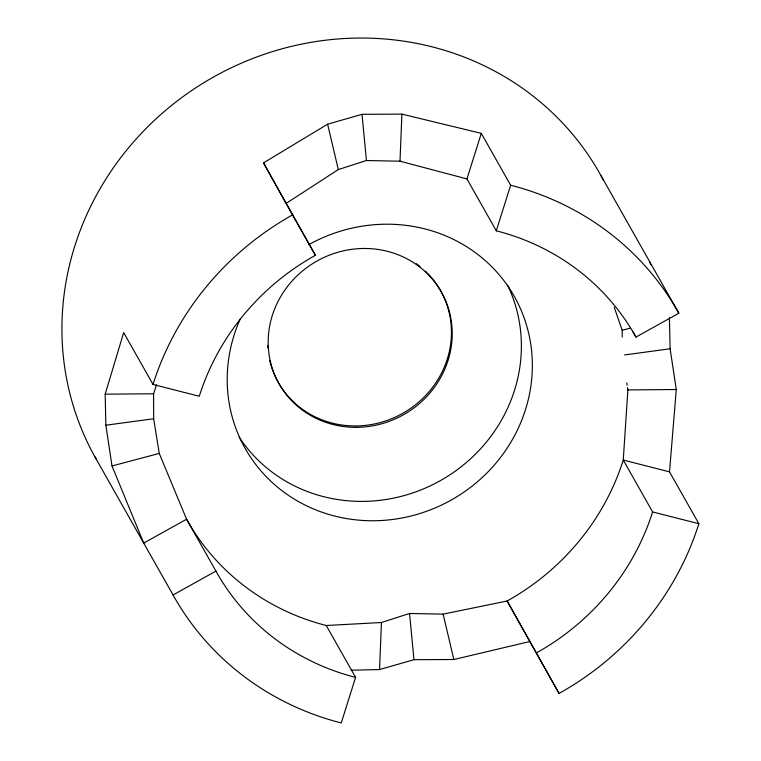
<?xml version="1.0" encoding="UTF-8"?>
<svg xmlns="http://www.w3.org/2000/svg" width="761" height="761" viewBox="0 0 761 761"><rect width="100%" height="100%" fill="white"/><g stroke="black" fill="none" stroke-linecap="round" stroke-linejoin="round"><path stroke-width="1.14" d="M351.059 670.203L379.549 669.566L381.442 622.498L409.551 613.471L443.14 614.137L507.13 601A240.409 227.453 -29.5 0 0 623.259 460.053L627.873 389.917L627.502 387.606M400.001 161.199L401.903 114.121L362.017 114.321L327.611 124.195L263.496 162.873L286.06 203.434L338.312 169.56L366.421 160.533L400.001 161.199L466.94 178.93L496.286 230.802A240.409 227.444 -29.5 0 1 635.958 337.094L678.822 313.218L600.562 174.897A289.475 273.865 -29.5 0 0 212.975 77.327A289.475 273.865 -29.5 0 0 96.523 459.682M559.04 693.442L507.13 601L559.04 693.442A289.475 273.865 -29.5 0 0 698.864 523.72L669.518 471.849L676.272 389.518L670.118 348.776L669.433 317.718M94.802 456.648L173.061 594.969A289.475 273.865 -29.5 0 0 341.242 722.95L355.596 677.385L326.25 625.513A240.409 227.434 -29.4 0 1 186.578 519.221L143.715 543.097L112.01 465.97L105.855 425.228L105.18 394.169L123.672 332.586L153.018 384.457L199.277 396.262A240.409 227.444 -29.5 0 1 315.406 255.306L263.496 162.873M466.94 178.93L481.294 133.365L401.903 114.121M496.286 230.802L510.641 185.227L481.294 133.365M355.596 677.385A240.409 227.444 -29.5 0 1 215.924 571.092L186.578 519.221L159.249 453.413L153.674 418.75L153.57 393.779L156.547 384.8M173.061 594.969L215.924 571.092M379.549 669.566L413.955 659.692L453.832 659.502L529.685 641.571M112.01 465.97L159.249 453.413M622.222 337.094L622.194 330.284L630.07 328.191M105.855 425.228L153.674 418.75M624.629 354.94L670.118 348.776M326.25 625.513L381.442 622.498M105.18 394.169L153.57 393.779M627.873 389.917L676.272 389.518M669.518 471.849L623.259 460.053L652.605 511.925L698.864 523.72M633.085 332.005L635.958 337.094M286.631 204.452L315.406 255.306M649.475 261.346L650.645 264.657M614.213 307.206L622.194 330.284M327.611 124.195L338.312 169.56M443.14 614.137L453.832 659.502M626.76 382.983L627.131 385.294M362.017 114.321L366.421 160.533M409.551 613.471L413.955 659.692M652.605 511.925A240.409 227.444 -29.5 0 1 536.476 652.871M153.018 384.457A289.475 273.865 -29.5 0 1 292.842 214.745M510.641 185.227A289.475 273.865 -29.5 0 1 678.822 313.218M601.123 175.915A289.475 273.865 -29.5 0 1 603.33 180.015M308.709 244.69A154.55 146.217 -29.5 0 1 529.761 338.426A154.55 146.217 -29.5 0 1 362.103 520.41A154.55 146.217 -29.5 0 1 240.229 319.021M427.796 273.57A93.223 88.19 -29.5 0 1 401.751 413.889A93.223 88.19 -29.5 0 1 269.67 360.391M267.682 347.767A93.223 88.19 -29.5 0 1 267.52 345.427M416.372 263.715A93.223 88.19 -29.5 0 1 420.101 266.55M425.342 271.144A93.223 88.19 -29.5 0 1 426.988 272.752M507.539 285.071A154.55 146.217 -29.5 0 1 440.942 480.305A154.55 146.217 -29.5 0 1 239.192 437.223M356.605 427.34A93.223 88.19 -29.5 0 0 441.637 292.538A93.223 88.19 -29.5 0 0 282.369 293.832A93.223 88.19 -29.5 0 0 356.605 427.34"/></g></svg>
